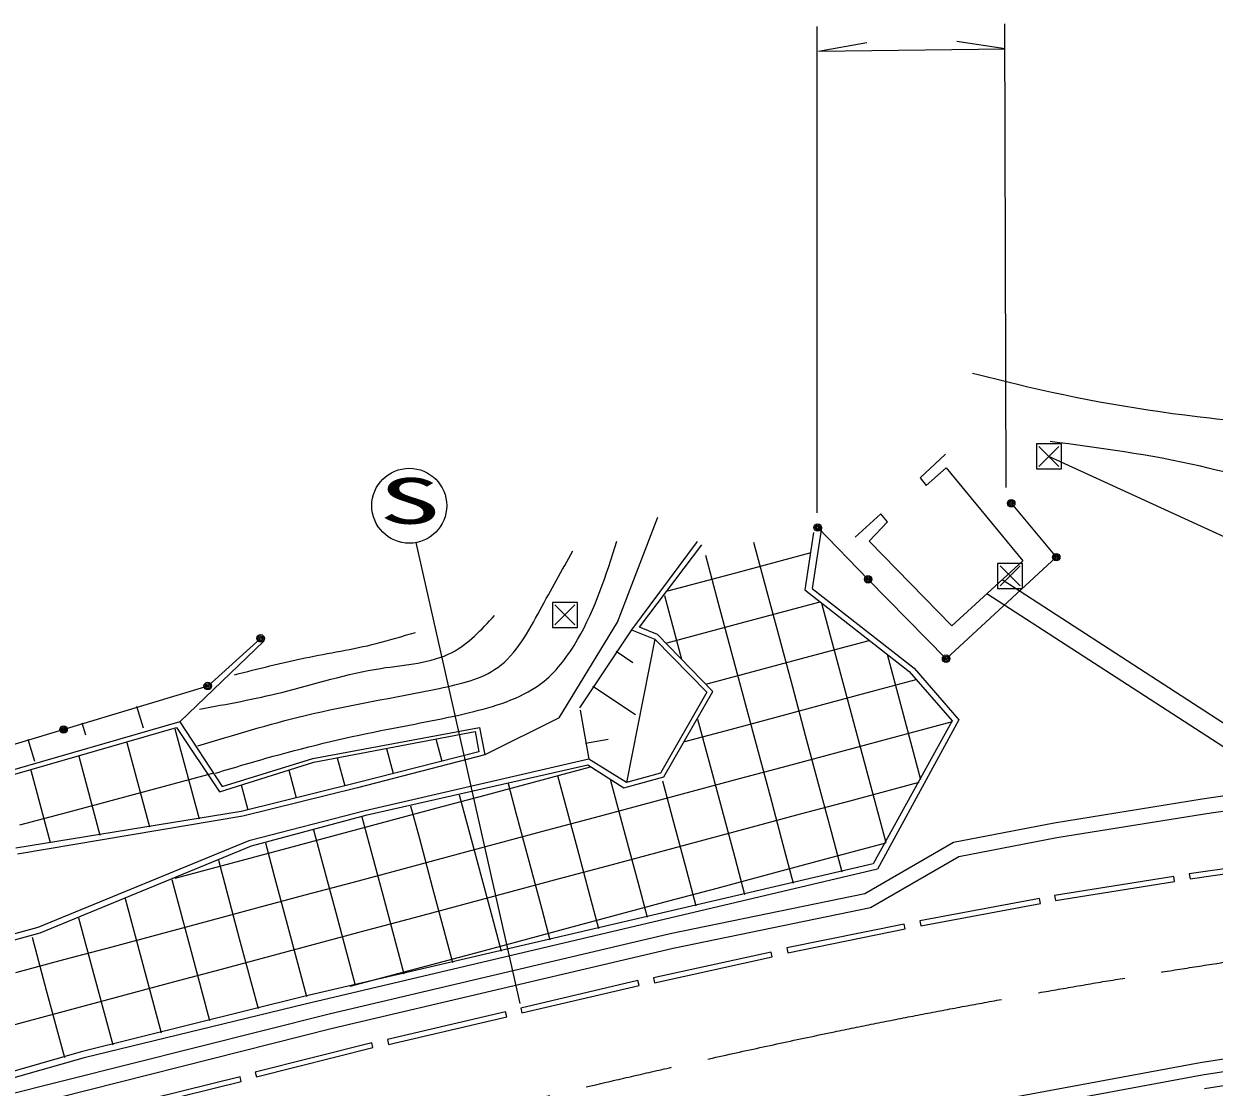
# Model space of a CAD drawing. Units: millimetres, scale not verified. Extents: x 40000 to 680000, y 20000 to 380000.
# Drawn here: x 315252 to 362918, y 274866 to 317445 of the extents above; entities that cross this region are included whole.
import ezdxf
from ezdxf.enums import TextEntityAlignment as Align

# ---------------------------------------------------------------- set-up
doc = ezdxf.new("R2010")
doc.units = ezdxf.units.MM
doc.header["$LTSCALE"] = 1000
doc.linetypes.add('CHAIN', pattern=[18.5, 12, -1.5, 3.5, -1.5])
for name, color, linetype, lineweight in [('M-BGD', 7, 'Continuous', 25), ('M-BMK', 2, 'CHAIN', 13), ('M-BMK-ROW', 30, 'Continuous', 25), ('M-STR-HTXT', 7, 'Continuous', 13), ('M-STR-STRC', 7, 'Continuous', 25)]:
    doc.layers.add(name, color=color, linetype=linetype, lineweight=lineweight)
doc.styles.add('ＭＳ ゴシック', font='')
doc.styles.get('ＭＳ ゴシック').set_extended_font_data('MS Gothic')

msp = doc.modelspace()

# ---------------------------------------------------------------- linework, layer by layer
at = {"layer": 'M-BGD'}
for p, q in [((352160, 300209), (351139, 299267)), ((364958, 296149), (356298, 300124)), ((351384, 298965), (352189, 299662)), ((352189, 299662), (355260, 295944)), ((351139, 299267), (351384, 298965)), ((354791, 298249), (356594, 296088)), ((339026, 293488), (340635, 297697)), ((349566, 297825), (348545, 296893)), ((349106, 296729), (349831, 297503)), ((349831, 297503), (349566, 297825)), ((346878, 297079), (346525, 294780)), ((347192, 297263), (346827, 294833)), ((349061, 295198), (347043, 297277)), ((342217, 296719), (339588, 293183)), ((339903, 293283), (342398, 296578)), ((344475, 296691), (344993, 294759)), ((352419, 293341), (349106, 296729)), ((342544, 296173), (343061, 294241)), ((343768, 295466), (346783, 296274)), ((356594, 296088), (352183, 292022)), ((355260, 295944), (352419, 293341)), ((341047, 294737), (343768, 295466)), ((352183, 292022), (349061, 295198)), ((384024, 276009), (354423, 295177)), ((344993, 294759), (345511, 292827)), ((346525, 294780), (350710, 291508)), ((346827, 294833), (350909, 291650)), ((383966, 275093), (353813, 294618)), ((340907, 294553), (341590, 292003)), ((343061, 294241), (343579, 292310)), ((344286, 293534), (347137, 294298)), ((347200, 294248), (347960, 291413)), ((336695, 289650), (339026, 293488)), ((339588, 293183), (337510, 290051)), ((339588, 293183), (340521, 292800)), ((340627, 292993), (339903, 293283)), ((342354, 293017), (344286, 293534)), ((324867, 292729), (321500, 289500)), ((324734, 292836), (322616, 290928)), ((340521, 292800), (339380, 287070)), ((340521, 292800), (342603, 290685)), ((342838, 290716), (340627, 292993)), ((340967, 292645), (342354, 293017)), ((345511, 292827), (346028, 290895)), ((346735, 292120), (349109, 292756)), ((339636, 291863), (338967, 292307)), ((343579, 292310), (344096, 290378)), ((349820, 292201), (350410, 289999)), ((344804, 291602), (346735, 292120)), ((342562, 291002), (344804, 291602)), ((347960, 291413), (348478, 289481)), ((350710, 291508), (352420, 289533)), ((350909, 291650), (352698, 289579)), ((322616, 290928), (311074, 287450)), ((339741, 289780), (338039, 290910)), ((346028, 290895), (346546, 288963)), ((349185, 290706), (350991, 291190)), ((342603, 290685), (340749, 287445)), ((340878, 287294), (342838, 290716)), ((344096, 290378), (344614, 288446)), ((347253, 290188), (349185, 290706)), ((320039, 289247), (319780, 290104)), ((337527, 289957), (337882, 287999)), ((345321, 289671), (347253, 290188)), ((350410, 289999), (351163, 287186)), ((321500, 289500), (311801, 286701)), ((317741, 288960), (317595, 289445)), ((321500, 289500), (323190, 286904)), ((336695, 289650), (333707, 288179)), ((342235, 289597), (342682, 287928)), ((343389, 289153), (345321, 289671)), ((348478, 289481), (348995, 287549)), ((352420, 289533), (349266, 283815)), ((352698, 289579), (349438, 283598)), ((349703, 288774), (352446, 289509)), ((311921, 286550), (321368, 289270)), ((321302, 289221), (322269, 285609)), ((321368, 289270), (323082, 286698)), ((326828, 288024), (333501, 289268)), ((326862, 287874), (333320, 289113)), ((333320, 289113), (333467, 288294)), ((333501, 289268), (333707, 288179)), ((341726, 288707), (343389, 289153)), ((346546, 288963), (347064, 287032)), ((315698, 287907), (315431, 288793)), ((319379, 288667), (320285, 285286)), ((329776, 288433), (330047, 287421)), ((331745, 288811), (331985, 287916)), ((338653, 288786), (337748, 288622)), ((344614, 288446), (345132, 286514)), ((347771, 288256), (349703, 288774)), ((317457, 288114), (318301, 284963)), ((323190, 286904), (326828, 288024)), ((327806, 288056), (328108, 286930)), ((333467, 288294), (328532, 287034)), ((333707, 288179), (328609, 286856)), ((337882, 287999), (328923, 285928)), ((339380, 287070), (337882, 287999)), ((342682, 287928), (343200, 285996)), ((345839, 287739), (347771, 288256)), ((315535, 287560), (316313, 284658)), ((320883, 286918), (322815, 287435)), ((323082, 286698), (326862, 287874)), ((325867, 287565), (326165, 286454)), ((329003, 285767), (337833, 287776)), ((333730, 286565), (337949, 287695)), ((337833, 287776), (339280, 286857)), ((340749, 287445), (339380, 287070)), ((343907, 287221), (345839, 287739)), ((348995, 287549), (349770, 284659)), ((328532, 287034), (323954, 285911)), ((323956, 286970), (324222, 285977)), ((334643, 287021), (334955, 285858)), ((336628, 287341), (337404, 284443)), ((338738, 287194), (339336, 284961)), ((339280, 286857), (340878, 287294)), ((340825, 287133), (341268, 285479)), ((341975, 286703), (343907, 287221)), ((347064, 287032), (347581, 285100)), ((348288, 286325), (351105, 287079)), ((362436, 286411), (368337, 287268)), ((318952, 286400), (320883, 286918)), ((328609, 286856), (324021, 285724)), ((331798, 286047), (333730, 286565)), ((332691, 286577), (333023, 285340)), ((340043, 286186), (341975, 286703)), ((345132, 286514), (345649, 284582)), ((362527, 285818), (368419, 286674)), ((317020, 285882), (318952, 286400)), ((329866, 285529), (331798, 286047)), ((330740, 286133), (331091, 284822)), ((338111, 285668), (340043, 286186)), ((343200, 285996), (343718, 284064)), ((346356, 285807), (348288, 286325)), ((356513, 285456), (362436, 286411)), ((323954, 285911), (314937, 284443)), ((324021, 285724), (315001, 284202)), ((315088, 285365), (317020, 285882)), ((328923, 285928), (324263, 284725)), ((324372, 284531), (329003, 285767)), ((327935, 285012), (329866, 285529)), ((328788, 285689), (329159, 284305)), ((334955, 285858), (335472, 283926)), ((336180, 285151), (338111, 285668)), ((344425, 285289), (346356, 285807)), ((356618, 284865), (362527, 285818)), ((326858, 285165), (327227, 283787)), ((333023, 285340), (333541, 283408)), ((334248, 284633), (336180, 285151)), ((341268, 285479), (341786, 283547)), ((342493, 284772), (344425, 285289)), ((347581, 285100), (348012, 283493)), ((352478, 284677), (356513, 285456)), ((324263, 284725), (315810, 281254)), ((324926, 284649), (325296, 283269)), ((326003, 284494), (327935, 285012)), ((331091, 284822), (331609, 282891)), ((332316, 284115), (334248, 284633)), ((339336, 284961), (339854, 283029)), ((340561, 284254), (342493, 284772)), ((345649, 284582), (346063, 283039)), ((346874, 283875), (349765, 284650)), ((348935, 282627), (352478, 284677)), ((352691, 284107), (356618, 284865)), ((315911, 281048), (324372, 284531)), ((321309, 283237), (326003, 284494)), ((329159, 284305), (329677, 282373)), ((330384, 283598), (332316, 284115)), ((337404, 284443), (337922, 282512)), ((338629, 283736), (340561, 284254)), ((349151, 282059), (352691, 284107)), ((366684, 284101), (361922, 283411)), ((323043, 283950), (323881, 280820)), ((349266, 283815), (326462, 278500)), ((327227, 283787), (327745, 281855)), ((335472, 283926), (335990, 281994)), ((336697, 283219), (338629, 283736)), ((343718, 284064), (344114, 282585)), ((344942, 283357), (346874, 283875)), ((361950, 283213), (366713, 283903)), ((321178, 283183), (321950, 280302)), ((325296, 283269), (325813, 281338)), ((349438, 283598), (326515, 278192)), ((328452, 283080), (330384, 283598)), ((333541, 283408), (334058, 281476)), ((334765, 282701), (336697, 283219)), ((341786, 283547), (342165, 282130)), ((343010, 282840), (344942, 283357)), ((361301, 283297), (356527, 282545)), ((361333, 283100), (361301, 283297)), ((361922, 283411), (361950, 283213)), ((326520, 282562), (328452, 283080)), ((331609, 282891), (332126, 280959)), ((332834, 282183), (334765, 282701)), ((339854, 283029), (340216, 281676)), ((341079, 282322), (343010, 282840)), ((356558, 282347), (361333, 283100)), ((319313, 282415), (320018, 279785)), ((324588, 282045), (326520, 282562)), ((329677, 282373), (330472, 279405)), ((330902, 281666), (332834, 282183)), ((337922, 282512), (338268, 281222)), ((339147, 281804), (341079, 282322)), ((341130, 281023), (348935, 282627)), ((355925, 282420), (351130, 281521)), ((351167, 281325), (355962, 282223)), ((355962, 282223), (355925, 282420)), ((356527, 282545), (356558, 282347)), ((322657, 281527), (324588, 282045)), ((327745, 281855), (328523, 278951)), ((335990, 281994), (336319, 280768)), ((337215, 281287), (339147, 281804)), ((341259, 280437), (349151, 282059)), ((315810, 281254), (305717, 278518)), ((317448, 281647), (318086, 279267)), ((320725, 281009), (322657, 281527)), ((325813, 281338), (326574, 278497)), ((328970, 281148), (330902, 281666)), ((334058, 281476), (334370, 280314)), ((335283, 280769), (337215, 281287)), ((350501, 281399), (345806, 280441)), ((350541, 281203), (350501, 281399)), ((351130, 281521), (351167, 281325)), ((305797, 278298), (315911, 281048)), ((315583, 280879), (316154, 278749)), ((318793, 280492), (320725, 281009)), ((323881, 280820), (324633, 278014)), ((327038, 280631), (328970, 281148)), ((327474, 277809), (341130, 281023)), ((332126, 280959), (332421, 279859)), ((333351, 280252), (335283, 280769)), ((345846, 280245), (350541, 281203)), ((316861, 279974), (318793, 280492)), ((321950, 280302), (322692, 277530)), ((325106, 280113), (327038, 280631)), ((327616, 277226), (341259, 280437)), ((345806, 280441), (345846, 280245)), ((314929, 279457), (316861, 279974)), ((323174, 279595), (325106, 280113)), ((328324, 278905), (333351, 280252)), ((345181, 280276), (340467, 279247)), ((340510, 279051), (345224, 280081)), ((345224, 280081), (345181, 280276)), ((320018, 279785), (320751, 277046)), ((321242, 279078), (323174, 279595)), ((318086, 279267), (318811, 276562)), ((319311, 278560), (321242, 279078)), ((339844, 279137), (335151, 278032)), ((335197, 277838), (339889, 278943)), ((339889, 278943), (339844, 279137)), ((340467, 279247), (340510, 279051)), ((316154, 278749), (316876, 276054)), ((317379, 278042), (319311, 278560)), ((326462, 278500), (317553, 276278)), ((315447, 277525), (317379, 278042)), ((326515, 278192), (317668, 276048)), ((335151, 278032), (335197, 277838)), ((313515, 277007), (315447, 277525)), ((313890, 274384), (327474, 277809)), ((334545, 277878), (329815, 276776)), ((329860, 276581), (334590, 277683)), ((334590, 277683), (334545, 277878)), ((314034, 273801), (327616, 277226)), ((329183, 276645), (324517, 275469)), ((329231, 276451), (329183, 276645)), ((329815, 276776), (329860, 276581)), ((368270, 276774), (362359, 275842)), ((317553, 276278), (313626, 275156)), ((317668, 276048), (313748, 274920)), ((324566, 275275), (329231, 276451)), ((368347, 276280), (362443, 275349)), ((362529, 274812), (372350, 276352)), ((362359, 275842), (354508, 274390)), ((323913, 275283), (319212, 274124)), ((319260, 273930), (323961, 275089)), ((323961, 275089), (323913, 275283)), ((324517, 275469), (324566, 275275)), ((362443, 275349), (354604, 273899))]:
    msp.add_line(p, q, dxfattribs=at)
for centre, radius in [((354791, 298249), 150), ((354791, 298249), 100), ((354791, 298249), 50), ((347043, 297277), 150), ((347043, 297277), 100), ((347043, 297277), 50), ((356594, 296088), 150), ((356594, 296088), 100), ((356594, 296088), 50), ((349061, 295198), 150), ((349061, 295198), 100), ((349061, 295198), 50), ((324734, 292836), 150), ((324734, 292836), 100), ((324734, 292836), 50), ((352183, 292022), 150), ((352183, 292022), 100), ((352183, 292022), 50), ((322616, 290928), 150), ((322616, 290928), 100), ((322616, 290928), 50), ((316845, 289189), 150), ((316845, 289189), 100), ((316845, 289189), 50)]:
    msp.add_circle(centre, radius, dxfattribs=at)
for points, knots in [([(371420, 307295), (370966, 306199), (370512, 305103), (369807, 304131), (369106, 303166), (368157, 302323), (367078, 301899), (365747, 301375), (364218, 301488), (362736, 301650), (360054, 301945), (357527, 302402), (354983, 303015), (354405, 303154), (353826, 303302), (353247, 303449)], [0, 0, 0, 0, 1, 1, 1, 2, 2, 2, 3, 3, 3, 4, 4, 4, 5, 5, 5, 5]), ([(373900, 307295), (373514, 306622), (373127, 305949), (372784, 305248), (372323, 304305), (371943, 303311), (371358, 302457), (371119, 302108), (370846, 301783), (370551, 301464), (369648, 300486), (368544, 299564), (367326, 299232), (365778, 298809), (364046, 299340), (362364, 299728), (360308, 300202), (358328, 300461), (356348, 300720)], [0, 0, 0, 0, 1, 1, 1, 2, 2, 2, 3, 3, 3, 4, 4, 4, 5, 5, 5, 6, 6, 6, 6]), ([(322927, 287443), (323693, 287672), (324460, 287901), (325232, 288115), (326755, 288537), (328300, 288900), (329842, 289204), (330980, 289428), (332117, 289620), (333268, 289908), (334277, 290161), (335298, 290487), (336085, 291125), (336633, 291569), (337068, 292165), (337429, 292789), (338145, 294026), (338572, 295377), (338998, 296727)], [0, 0, 0, 0, 1, 1, 1, 2, 2, 2, 3, 3, 3, 4, 4, 4, 5, 5, 5, 6, 6, 6, 6]), ([(322223, 288531), (323652, 288968), (325080, 289404), (326513, 289748), (328275, 290171), (330043, 290455), (331891, 290836), (332727, 291009), (333579, 291202), (334228, 291669), (334977, 292208), (335456, 293112), (335925, 293974), (336368, 294789), (336803, 295566), (337237, 296343)], [0, 0, 0, 0, 1, 1, 1, 2, 2, 2, 3, 3, 3, 4, 4, 4, 5, 5, 5, 5]), ([(322287, 290004), (323394, 290206), (324501, 290409), (325584, 290676), (326899, 291001), (328179, 291422), (329554, 291637), (330537, 291790), (331568, 291839), (332403, 292277), (333046, 292614), (333573, 293182), (334100, 293750)], [0, 0, 0, 0, 1, 1, 1, 2, 2, 2, 3, 3, 3, 4, 4, 4, 4]), ([(323695, 291381), (324631, 291620), (325566, 291859), (326513, 292053), (327462, 292247), (328422, 292395), (329362, 292629), (329889, 292761), (330410, 292919), (330931, 293077)], [0, 0, 0, 0, 1, 1, 1, 2, 2, 2, 3, 3, 3, 3])]:
    msp.add_open_spline(points, degree=3, knots=knots, dxfattribs=at)
at = {"layer": 'M-BMK'}
msp.add_open_spline([(270833, 258159), (272922, 258645), (275011, 259131), (277096, 259629), (279182, 260128), (281265, 260639), (283346, 261157), (285427, 261675), (287507, 262199), (289584, 262731), (289717, 262765), (289849, 262799), (289982, 262833), (290114, 262867), (290246, 262901), (290379, 262935), (290511, 262969), (290643, 263003), (290776, 263037), (291719, 263279), (292662, 263523), (293603, 263770), (294097, 263899), (294590, 264029), (295083, 264159), (299672, 265367), (304267, 266549), (308865, 267721), (315320, 269365), (321779, 270988), (328247, 272578), (332558, 273639), (336874, 274685), (341204, 275667), (341925, 275831), (342648, 275993), (343370, 276153), (344093, 276313), (344816, 276471), (345539, 276626), (346263, 276782), (346987, 276936), (347711, 277086), (349808, 277520), (351911, 277924), (354017, 278309), (356123, 278694), (358233, 279061), (360347, 279402), (362461, 279744), (364578, 280060), (366696, 280376)], degree=3, knots=[0, 0, 0, 0, 1, 1, 1, 2, 2, 2, 3, 3, 3, 4, 4, 4, 5, 5, 5, 6, 6, 6, 7, 7, 7, 8, 8, 8, 9, 9, 9, 10, 10, 10, 11, 11, 11, 12, 12, 12, 13, 13, 13, 14, 14, 14, 15, 15, 15, 16, 16, 16, 17, 17, 17, 17], dxfattribs=at)
at = {"layer": 'M-BMK-ROW'}
for p, q in [((356798, 300624), (355798, 300624)), ((355798, 300624), (355798, 299624)), ((356698, 300524), (355898, 299724)), ((355898, 300524), (356698, 299724)), ((356798, 299624), (356798, 300624)), ((355798, 299624), (356798, 299624)), ((355246, 295840), (354246, 295840)), ((354246, 295840), (354246, 294840)), ((355146, 295740), (354346, 294940)), ((354346, 295740), (355146, 294940)), ((355246, 294840), (355246, 295840)), ((354246, 294840), (355246, 294840)), ((337421, 294274), (336421, 294274)), ((336421, 294274), (336421, 293274)), ((337321, 294174), (336521, 293374)), ((336521, 294174), (337321, 293374)), ((337421, 293274), (337421, 294274)), ((336421, 293274), (337421, 293274))]:
    msp.add_line(p, q, dxfattribs=at)
at = {"layer": 'M-STR-HTXT'}
for p, q in [((347025, 297859), (347025, 317342)), ((354592, 298874), (354541, 317445)), ((347076, 316343), (349003, 316691)), ((354544, 316445), (352608, 316740)), ((347076, 316343), (354544, 316445))]:
    msp.add_line(p, q, dxfattribs=at)
at = {"layer": 'M-STR-STRC'}
msp.add_line((335123, 278215), (330970, 296675), dxfattribs=at)
msp.add_circle((330687, 298148), 1500, dxfattribs=at)

# ---------------------------------------------------------------- texts
at = {"layer": 'M-STR-STRC', "style": 'ＭＳ ゴシック', "width": 2}
msp.add_text('S', height=1833, dxfattribs=at).set_placement((329462, 296875), align=Align.BOTTOM_LEFT)

doc.saveas('drawing.dxf')
